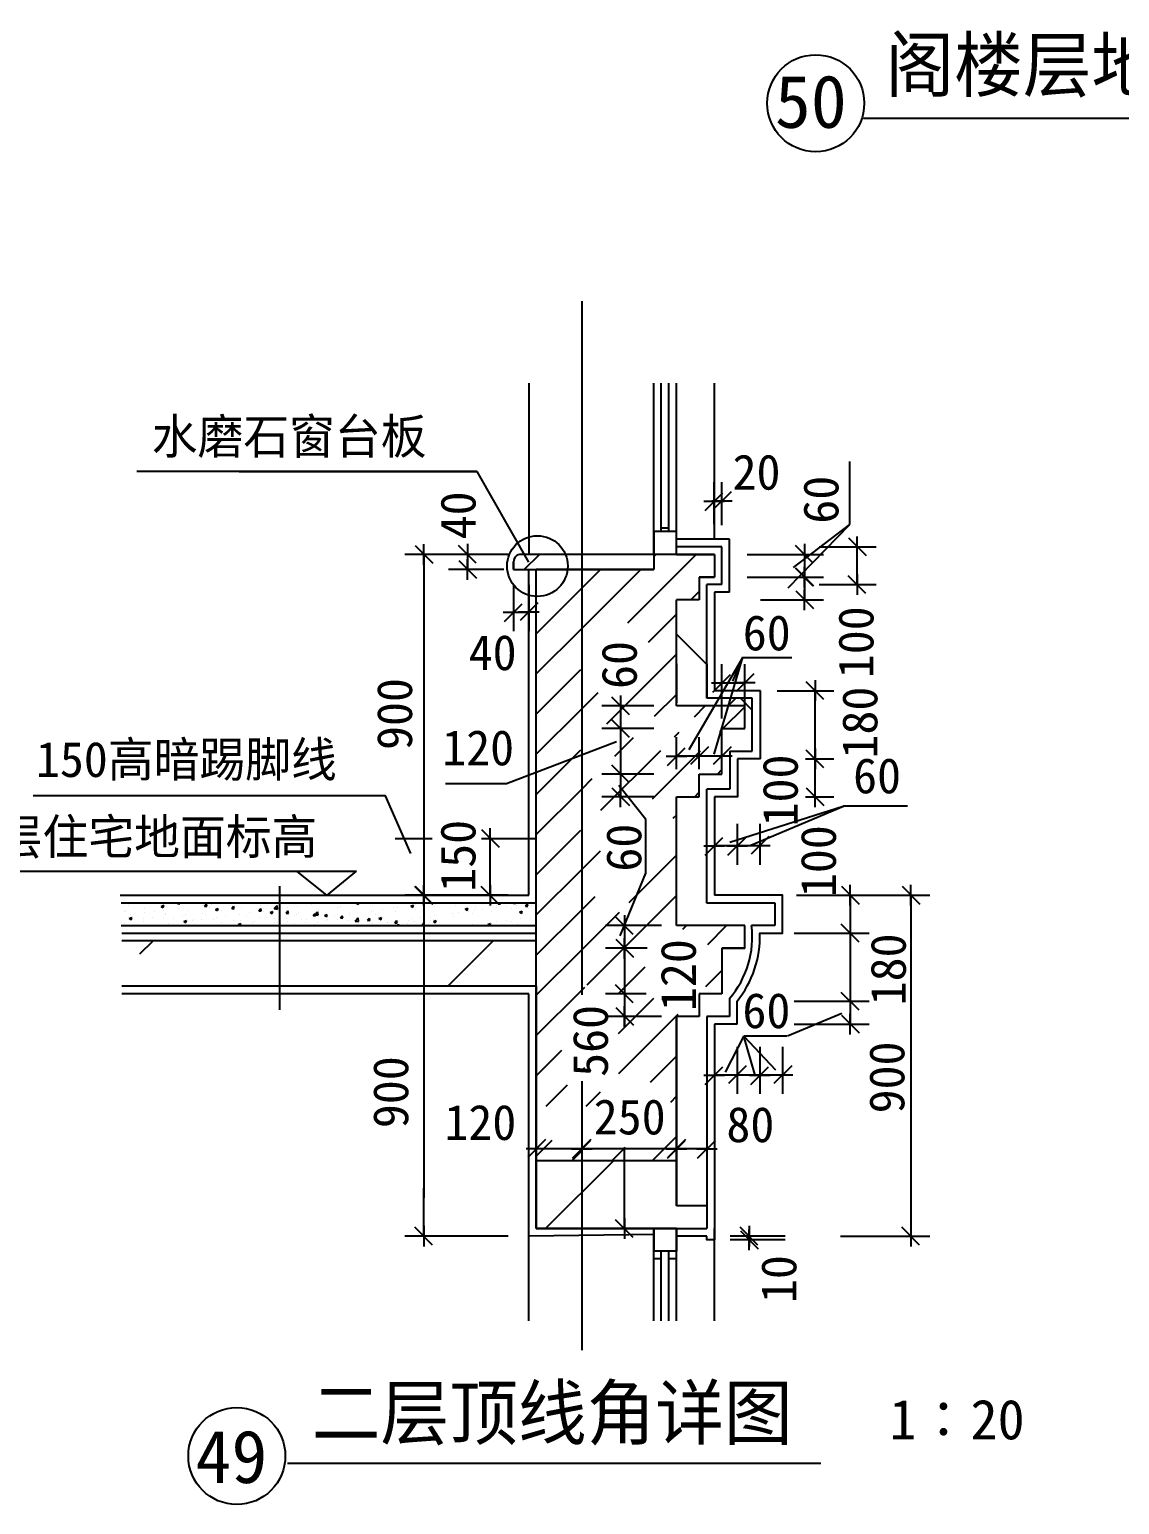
# Model space of a CAD drawing. Header units: metres. Extents: x 291 to 9595, y 493 to 10736.
# Drawn here: x 3519 to 6396, y 560 to 4455 of the extents above; entities that cross this region are included whole.
import ezdxf

# ---------------------------------------------------------------- set-up
doc = ezdxf.new("R2010")
doc.units = ezdxf.units.M
for name, color, linetype in [('A-AXI', 3, 'Continuous'), ('PUB_DIM', 3, 'Continuous'), ('PUB_TEXT', 7, 'Continuous'), ('S_DOTE', 7, 'Continuous'), ('WQ', 7, 'Continuous')]:
    doc.layers.add(name, color=color, linetype=linetype)
pattern_1 = [(45, (0, 0), (-449.01, 449.01), [])]

# ---------------------------------------------------------------- blocks, each defined once
blk = doc.blocks.new('_DIMX')
blk.add_line((-137.07, -0.03), (135.36, -0.03))
blk.add_lwpolyline([(-120.56, -122.9), (113.73, 110.61)])

msp = doc.modelspace()

# ---------------------------------------------------------------- hatches: boundary and pattern name
h = msp.add_hatch()
h.set_pattern_fill('ANSI38', scale=300)
h.paths.add_polyline_path([(5306.49, 1848.74), (5366.49, 1848.74), (5366.49, 1895.98, 0.21), (5424.49, 2091.46), (5424.49, 2088.74), (5486.49, 2088.74), (5486.49, 2148.74), (5306.49, 2148.74), (5306.49, 2448.74), (5367.49, 2448.74), (5367.49, 2548.73), (5426.49, 2548.73), (5426.49, 2688.74), (5306.49, 2688.74), (5306.49, 2988.74), (5346.49, 2988.74), (5346.49, 3088.74), (5226.49, 3088.74), (5226.49, 3068.74), (5326.49, 3068.74), (5326.49, 3008.74), (5286.49, 3008.74), (5286.49, 2948.74), (5226.49, 2948.74), (5226.49, 2668.73), (5406.49, 2668.73), (5406.49, 2608.73), (5346.49, 2608.73), (5346.49, 2488.74), (5286.49, 2488.74), (5286.49, 2428.74), (5226.49, 2428.74), (5226.49, 2088.74), (5406.49, 2088.74), (5406.49, 2028.74), (5346.49, 2028.74), (5346.49, 1908.74), (5286.49, 1908.74), (5286.49, 1848.74), (5226.49, 1848.74), (5226.49, 1348.74), (5306.49, 1348.74)])
h = msp.add_hatch()
h.set_pattern_fill('AN33C', scale=100)
h.set_pattern_definition([(45, (0, 0), (-224.506, 224.506), [])])
h.paths.add_polyline_path([(4976.54, 3068.74), (5166.49, 3068.74), (5166.49, 3028.74), (4976.54, 3028.74)])
h.paths.add_polyline_path([(4911.24, 3057.8, 0.03), (4910.49, 3068.74), (4976.54, 3068.74), (4976.54, 3028.74), (4905.78, 3028.74, 0.09)])
h.paths.add_polyline_path([(4796.49, 3048.74, -0.2), (4802.35, 3062.88, -0.2), (4816.49, 3068.74), (4816.49, 3068.74), (4910.49, 3068.74, -0.03), (4911.24, 3057.8, -0.09), (4905.78, 3028.74), (4796.49, 3028.74)])
h = msp.add_hatch()
h.set_pattern_fill('AN33C', scale=200)
h.set_pattern_definition(pattern_1)
h.paths.add_polyline_path([(4150.77, 2048.74), (3810.2, 2048.74), (3810.2, 1928.74), (4150.77, 1928.74)])
h.paths.add_polyline_path([(4856.49, 2048.74), (4179.23, 2048.74), (4179.23, 1928.74), (4856.49, 1928.74)])
h.paths.add_polyline_path([(4179.23, 2048.74), (4150.77, 2048.74), (4150.77, 1928.74), (4179.23, 1928.74)])
h = msp.add_hatch()
h.set_pattern_fill('ANSI31', scale=1000)
h.paths.add_polyline_path([(4856.49, 2048.74), (4179.23, 2048.74), (4179.23, 1928.74), (4856.49, 1928.74)])
h.paths.add_polyline_path([(4179.23, 2048.74), (4150.77, 2048.74), (4150.77, 1928.74), (4179.23, 1928.74)])
h.paths.add_polyline_path([(4150.77, 2048.74), (3810.2, 2048.74), (3810.2, 1928.74), (4150.77, 1928.74)])
h = msp.add_hatch()
h.set_pattern_fill('ANSI31', scale=1000)
h.paths.add_polyline_path([(4976.55, 1468.74), (4976.55, 1288.74), (5306.49, 1288.74), (5306.49, 1348.74), (5226.49, 1348.74), (5226.49, 1468.74)])
h.paths.add_polyline_path([(4976.55, 1468.74), (4856.49, 1468.74), (4856.49, 1288.74), (4976.55, 1288.74)])
h = msp.add_hatch()
h.set_pattern_fill('AN33C', scale=200)
h.set_pattern_definition(pattern_1)
h.paths.add_polyline_path([(4976.55, 1468.74), (4976.55, 1288.74), (5306.49, 1288.74), (5306.49, 1348.74), (5226.49, 1348.74), (5226.49, 1468.74)])
h.paths.add_polyline_path([(4976.55, 1468.74), (4856.49, 1468.74), (4856.49, 1288.74), (4976.55, 1288.74)])

# ---------------------------------------------------------------- linework, layer by layer
for p, q in [((5720.22, 4220.07), (8591, 4220.07)), ((5166.49, 3128.74), (5166.49, 3520.84)), ((5186.49, 3128.74), (5186.49, 3520.84)), ((5206.49, 3128.74), (5206.49, 3520.84)), ((5226.49, 3128.74), (5226.49, 3520.84)), ((5326.49, 3108.74), (5326.49, 3520.84)), ((5683.65, 3147.31), (5683.65, 3313.97)), ((4699.95, 3287.87), (3801.63, 3287.87)), ((4071.98, 3287.87), (4699.95, 3287.87)), ((4836.49, 3048.25), (4699.95, 3287.87)), ((5166.49, 3068.74), (5166.49, 3128.74)), ((5166.49, 3068.74), (5166.49, 3128.74)), ((5226.49, 3128.74), (5166.49, 3128.74)), ((5226.49, 3128.74), (5166.49, 3128.74)), ((5226.49, 3128.74), (5166.49, 3128.74)), ((5166.49, 3128.74), (5166.49, 3068.74)), ((5186.49, 3138.74), (5206.49, 3138.74)), ((5226.49, 3068.74), (5226.49, 3128.74)), ((5226.49, 3068.74), (5226.49, 3128.74)), ((5226.49, 3068.74), (5226.49, 3128.74)), ((5521.53, 2980.66), (5684, 3147.74)), ((5535.56, 3033.62), (5683.65, 3147.31)), ((5366.49, 3108.74), (5226.49, 3108.74)), ((5346.49, 3088.74), (5226.49, 3088.74)), ((5346.49, 2988.74), (5346.49, 3088.74)), ((5366.49, 2968.74), (5366.49, 3108.74)), ((4796.49, 3048.74), (4796.49, 3028.74)), ((5326.49, 3068.74), (4816.49, 3068.74)), ((5097.7, 2888.14), (5278.29, 3068.74)), ((5166.49, 3068.74), (5166.49, 3028.74)), ((5166.49, 3063), (5172.22, 3068.74)), ((5226.49, 3068.74), (5326.49, 3068.74)), ((5326.49, 3068.74), (5326.49, 3008.74)), ((4796.49, 3028.74), (4856.49, 3028.74)), ((4836.49, 2168.7), (4836.49, 3028.74)), ((4836.49, 2168.7), (4836.49, 3008.74)), ((4856.49, 1928.74), (4856.49, 3028.74)), ((5166.49, 3028.74), (4856.49, 3028.74)), ((4976.55, 2979.13), (5026.16, 3028.74)), ((4976.55, 2873.06), (5132.22, 3028.74)), ((5326.49, 3008.74), (5286.49, 3008.74)), ((5286.49, 3008.74), (5286.49, 2948.74)), ((5286.49, 3008.74), (5326.49, 3008.74)), ((5299.35, 3010.07), (5299.35, 3010.07)), ((5324.36, 3008.74), (5326.49, 3010.87)), ((4856.49, 2859.07), (4976.55, 2979.13)), ((5264.36, 2948.74), (5286.49, 2970.87)), ((5306.49, 2688.74), (5306.49, 2988.74)), ((5346.49, 2988.74), (5306.49, 2988.74)), ((5306.49, 2963.46), (5306.49, 2963.46)), ((5366.49, 2968.74), (5326.49, 2968.74)), ((5226.49, 2668.73), (5226.49, 2948.74)), ((5286.49, 2948.74), (5226.49, 2948.74)), ((5152.46, 2836.84), (5226.49, 2910.87)), ((4856.49, 2753), (4976.55, 2873.06)), ((5042.56, 2620.88), (5226.49, 2804.8)), ((5226.49, 2780.02), (5226.49, 2676.58)), ((5260.16, 2553.16), (5401.47, 2796.49)), ((5306.49, 2780.02), (5306.49, 2688.74)), ((5326.11, 2541.3), (5401.89, 2797.11)), ((5401.89, 2797.11), (5374.79, 2734.23)), ((5401.47, 2796.49), (5530.76, 2796.49)), ((4856.49, 2646.93), (4974.11, 2764.56)), ((4976.55, 2660.93), (5019.75, 2704.13)), ((5168.9, 2641.15), (5226.49, 2698.74)), ((5426.49, 2688.74), (5306.49, 2688.74)), ((5447.92, 2708.74), (5326.49, 2708.74)), ((5426.49, 2548.73), (5426.49, 2688.74)), ((5447.92, 2528.74), (5447.92, 2708.74)), ((4856.49, 2540.87), (4976.55, 2660.93)), ((5406.49, 2668.73), (5226.49, 2668.73)), ((5273.66, 2639.84), (5302.55, 2668.73)), ((5348.62, 2608.73), (5406.49, 2666.6)), ((5406.49, 2608.73), (5406.49, 2668.73)), ((5068.16, 2573.76), (4777.94, 2463.22)), ((5064.11, 2536.36), (5113.18, 2585.43)), ((5220.9, 2587.08), (5233.2, 2599.38)), ((5340.91, 2601.03), (5346.49, 2606.6)), ((5346.49, 2488.74), (5346.49, 2608.73)), ((5346.49, 2608.73), (5406.49, 2608.73)), ((4856.49, 2434.8), (4974.11, 2552.43)), ((5027.15, 2393.33), (5184.97, 2551.15)), ((5163.24, 2423.36), (5289.73, 2549.84)), ((5280.79, 2550.07), (5280.79, 2550.07)), ((5367.49, 2548.73), (5367.49, 2448.74)), ((5367.49, 2548.73), (5426.49, 2548.73)), ((5287.92, 2523.46), (5287.92, 2523.46)), ((5334.69, 2488.74), (5346.49, 2500.54)), ((5447.92, 2528.74), (5387.49, 2528.74)), ((4777.94, 2463.22), (4616.51, 2463.22)), ((4976.55, 2448.8), (5004.34, 2476.59)), ((5146.02, 2368.55), (5074.28, 2458.15)), ((5286.49, 2488.74), (5346.49, 2488.74)), ((5286.49, 2428.74), (5286.49, 2488.74)), ((4856.49, 2328.74), (4976.55, 2448.8)), ((5226.49, 2088.74), (5226.49, 2428.74)), ((5226.49, 2428.74), (5286.49, 2428.74)), ((5274.69, 2428.74), (5286.49, 2440.54)), ((5306.49, 2148.25), (5306.49, 2448.74)), ((5367.49, 2448.74), (5306.49, 2448.74)), ((5218.07, 2372.12), (5226.49, 2380.54)), ((5367.73, 2308.59), (5666.13, 2403.71)), ((5422.83, 2301.32), (5667.17, 2403.71)), ((5666.13, 2404.87), (5836.64, 2404.87)), ((4856.49, 2222.67), (4974.11, 2340.29)), ((5146.02, 2227.18), (5146.02, 2368.55)), ((4976.55, 2236.66), (5025.5, 2285.62)), ((5101.63, 2149.61), (5226.49, 2274.47)), ((3301.65, 2232.1), (4381.67, 2232.1)), ((4223.75, 2231.98), (4303.87, 2168.13)), ((4303.87, 2168.13), (4381.64, 2232.11)), ((4856.49, 2116.6), (4976.55, 2236.66)), ((5078.26, 2061.92), (5146.02, 2227.18)), ((4179.23, 1865.89), (4179.23, 2192.33)), ((3760.8, 2148.74), (4856.49, 2148.74)), ((3781.07, 2142.36), (3781.07, 2142.36)), ((3866.17, 2139.44), (3873.17, 2142.13)), ((3871.16, 2136.06), (3873.18, 2142.1)), ((3909.2, 2146.52), (3911.06, 2148.74)), ((3909.2, 2146.52), (3915.18, 2146)), ((3915.19, 2145.98), (3914.68, 2148.74)), ((3924.78, 2148.27), (3924.78, 2148.27)), ((3980.93, 2140.25), (3985.75, 2145.99)), ((3986.91, 2139.7), (3985.76, 2145.97)), ((3999.43, 2144.83), (3999.43, 2144.83)), ((4052.54, 2147.41), (4052.54, 2147.41)), ((4127.87, 2142.32), (4127.87, 2142.32)), ((4263.12, 2143.57), (4263.12, 2143.57)), ((4381.33, 2147.66), (4384.12, 2148.74)), ((4381.33, 2147.66), (4386.31, 2144.31)), ((4383.73, 2144.51), (4383.73, 2144.51)), ((4386.32, 2144.29), (4387.81, 2148.74)), ((4398.32, 2147.8), (4398.32, 2147.8)), ((4483.41, 2147.66), (4483.41, 2147.66)), ((4525.05, 2139.66), (4532.05, 2142.34)), ((4530.03, 2136.28), (4532.06, 2142.32)), ((4536.79, 2145.4), (4536.79, 2145.4)), ((4538.92, 2145.87), (4538.92, 2145.87)), ((4552.09, 2145.63), (4552.09, 2145.63)), ((4590.17, 2143.15), (4590.17, 2143.15)), ((4638.76, 2146.06), (4638.76, 2146.06)), ((4756.04, 2146.44), (4757.97, 2148.74)), ((4756.04, 2146.44), (4762.02, 2145.92)), ((4762.03, 2145.89), (4761.5, 2148.74)), ((4791.82, 2148.31), (4792.23, 2148.74)), ((4791.82, 2148.31), (4800.71, 2146.93)), ((4800.72, 2146.91), (4800.51, 2148.74)), ((4802.94, 2142.68), (4802.94, 2142.68)), ((4827.77, 2140.16), (4832.59, 2145.91)), ((4833.75, 2139.62), (4832.6, 2145.88)), ((4840.82, 2147.67), (4840.82, 2147.67)), ((4976.55, 2130.6), (5011.63, 2165.68)), ((4990.67, 1932.59), (5226.49, 2168.41)), ((5306.49, 2148.74), (5486.49, 2148.74)), ((5486.49, 2148.74), (5486.49, 2088.74)), ((3769.97, 2125.88), (3769.97, 2125.88)), ((3770.99, 2127.33), (3770.99, 2127.33)), ((3782.15, 2107.18), (3789.15, 2109.87)), ((3782.15, 2107.18), (3787.12, 2103.83)), ((3785.18, 2116.62), (3785.18, 2116.62)), ((3787.13, 2103.81), (3789.16, 2109.85)), ((3791.05, 2112.45), (3791.05, 2112.45)), ((3819.26, 2107.36), (3819.26, 2107.36)), ((3821.5, 2133.73), (3821.5, 2133.73)), ((3823.35, 2123.63), (3823.35, 2123.63)), ((3844.43, 2110.19), (3844.43, 2110.19)), ((3848.33, 2124.94), (3848.33, 2124.94)), ((3866.17, 2139.44), (3871.15, 2136.08)), ((3872.22, 2107.94), (3872.22, 2107.94)), ((3873.37, 2128.23), (3873.37, 2128.23)), ((3873.44, 2141.23), (3873.44, 2141.23)), ((3876.73, 2121.37), (3876.73, 2121.37)), ((3877.58, 2117.38), (3877.58, 2117.38)), ((3897.82, 2107.94), (3897.82, 2107.94)), ((3911.24, 2133.22), (3911.24, 2133.22)), ((3923.57, 2114.98), (3923.57, 2114.98)), ((3930.11, 2119.12), (3930.11, 2119.12)), ((3935.9, 2127.39), (3935.9, 2127.39)), ((3951.2, 2105.68), (3951.2, 2105.68)), ((3973.12, 2105.39), (3973.12, 2105.39)), ((3974.08, 2121.38), (3974.08, 2121.38)), ((3974.4, 2141.53), (3974.4, 2141.53)), ((3980.93, 2140.25), (3986.91, 2139.72)), ((3983.5, 2116.86), (3983.5, 2116.86)), ((3994.22, 2137.4), (3994.22, 2137.4)), ((4004.58, 2103.43), (4004.58, 2103.43)), ((4009.89, 2131.43), (4016.89, 2134.12)), ((4009.89, 2131.43), (4014.86, 2128.07)), ((4011, 2110.37), (4011, 2110.37)), ((4014.87, 2128.05), (4016.9, 2134.09)), ((4026.02, 2128.88), (4026.02, 2128.88)), ((4036.88, 2114.6), (4036.88, 2114.6)), ((4052.66, 2133.97), (4057.48, 2139.72)), ((4052.66, 2133.97), (4058.63, 2133.45)), ((4058.64, 2133.43), (4057.48, 2139.69)), ((4074.15, 2118.69), (4074.15, 2118.69)), ((4077.36, 2135.92), (4077.36, 2135.92)), ((4090.26, 2112.35), (4090.26, 2112.35)), ((4099.18, 2121.98), (4099.18, 2121.98)), ((4124.38, 2127.7), (4129.2, 2133.44)), ((4124.38, 2127.7), (4130.36, 2127.17)), ((4126.66, 2109.03), (4126.66, 2109.03)), ((4130.37, 2127.15), (4129.21, 2133.42)), ((4137.06, 2126.97), (4137.06, 2126.97)), ((4143.64, 2110.09), (4143.64, 2110.09)), ((4153.6, 2123.42), (4160.6, 2126.11)), ((4153.6, 2123.42), (4158.57, 2120.07)), ((4158.58, 2120.04), (4160.61, 2126.08)), ((4164.73, 2133.66), (4172.52, 2141.78)), ((4164.73, 2133.66), (4173.63, 2132.28)), ((4165.04, 2107.76), (4165.04, 2107.76)), ((4173.64, 2132.26), (4172.53, 2141.76)), ((4178.59, 2116.53), (4178.59, 2116.53)), ((4196.11, 2121.42), (4200.93, 2127.17)), ((4196.11, 2121.42), (4202.08, 2120.9)), ((4197.03, 2107.84), (4197.03, 2107.84)), ((4200.21, 2135.28), (4200.21, 2135.28)), ((4202.09, 2120.87), (4200.94, 2127.14)), ((4223.36, 2117.77), (4223.36, 2117.77)), ((4225.25, 2138.58), (4225.25, 2138.58)), ((4229.94, 2123.57), (4229.94, 2123.57)), ((4236.81, 2104.12), (4236.81, 2104.12)), ((4250.41, 2105.58), (4250.41, 2105.58)), ((4267.83, 2115.15), (4272.65, 2120.89)), ((4267.83, 2115.15), (4273.81, 2114.62)), ((4271.46, 2117.11), (4279.25, 2125.23)), ((4271.46, 2117.11), (4280.35, 2115.73)), ((4273.82, 2114.6), (4272.66, 2120.87)), ((4280.36, 2115.71), (4279.26, 2125.21)), ((4280.45, 2129.97), (4280.45, 2129.97)), ((4281.68, 2127.78), (4281.68, 2127.78)), ((4297.31, 2115.41), (4304.31, 2118.1)), ((4297.31, 2115.41), (4302.29, 2112.06)), ((4299.97, 2112.44), (4299.97, 2112.44)), ((4302.29, 2112.03), (4304.32, 2118.08)), ((4303.79, 2103.33), (4303.79, 2103.33)), ((4305.64, 2105.83), (4305.64, 2105.83)), ((4325, 2115.74), (4325, 2115.74)), ((4331.17, 2104.18), (4331.17, 2104.18)), ((4332.39, 2137.47), (4332.39, 2137.47)), ((4339.56, 2108.87), (4344.38, 2114.62)), ((4339.56, 2108.87), (4345.54, 2108.35)), ((4340, 2137.79), (4340, 2137.79)), ((4345.55, 2108.32), (4344.39, 2114.59)), ((4362.88, 2120.72), (4362.88, 2120.72)), ((4363.96, 2115.84), (4363.96, 2115.84)), ((4378.18, 2100.56), (4385.97, 2108.67)), ((4382.52, 2111.22), (4382.52, 2111.22)), ((4387.08, 2099.16), (4385.98, 2108.65)), ((4411.29, 2102.6), (4416.11, 2108.34)), ((4417.27, 2102.05), (4416.11, 2108.32)), ((4422.28, 2125.85), (4422.28, 2125.85)), ((4426.03, 2129.04), (4426.03, 2129.04)), ((4433.03, 2117.63), (4433.03, 2117.63)), ((4441.02, 2107.4), (4448.03, 2110.09)), ((4441.02, 2107.4), (4446, 2104.05)), ((4446.01, 2104.02), (4448.03, 2110.07)), ((4451.06, 2132.33), (4451.06, 2132.33)), ((4480.6, 2135.86), (4480.6, 2135.86)), ((4484.96, 2125.12), (4484.96, 2125.12)), ((4488.94, 2137.32), (4488.94, 2137.32)), ((4525.05, 2139.66), (4530.02, 2136.3)), ((4525.79, 2106.19), (4525.79, 2106.19)), ((4536.31, 2132.16), (4536.31, 2132.16)), ((4550.82, 2109.49), (4550.82, 2109.49)), ((4577.11, 2110.87), (4577.11, 2110.87)), ((4585.6, 2105.28), (4585.6, 2105.28)), ((4586.82, 2138.57), (4586.82, 2138.57)), ((4588.69, 2114.47), (4588.69, 2114.47)), ((4635.43, 2120.88), (4635.43, 2120.88)), ((4637.54, 2112.77), (4637.54, 2112.77)), ((4643.56, 2140.89), (4643.56, 2140.89)), ((4651.85, 2122.79), (4651.85, 2122.79)), ((4668.76, 2131.65), (4675.76, 2134.33)), ((4668.76, 2131.65), (4673.73, 2128.29)), ((4673.74, 2128.27), (4675.77, 2134.31)), ((4676.88, 2126.08), (4676.88, 2126.08)), ((4688.89, 2119.82), (4688.89, 2119.82)), ((4693.74, 2130.89), (4693.74, 2130.89)), ((4696.94, 2138.64), (4696.94, 2138.64)), ((4714.76, 2131.07), (4714.76, 2131.07)), ((4739.4, 2126.22), (4739.4, 2126.22)), ((4750.32, 2136.38), (4750.32, 2136.38)), ((4752.06, 2140.9), (4752.06, 2140.9)), ((4776.64, 2103.24), (4776.64, 2103.24)), ((4777.91, 2139.38), (4777.91, 2139.38)), ((4791.33, 2133.71), (4791.33, 2133.71)), ((4803.7, 2134.13), (4803.7, 2134.13)), ((4812.47, 2123.64), (4819.47, 2126.33)), ((4812.47, 2123.64), (4817.45, 2120.28)), ((4814.51, 2108.22), (4814.51, 2108.22)), ((4817.46, 2120.26), (4819.48, 2126.3)), ((4827.77, 2140.16), (4833.74, 2139.64)), ((4841.46, 2107.47), (4841.46, 2107.47)), ((4842.68, 2140.76), (4842.68, 2140.76)), ((4856.49, 2010.54), (4976.55, 2130.6)), ((4976.55, 2024.53), (5076.15, 2124.13)), ((3760.8, 2088.74), (4856.49, 2088.74)), ((3760.94, 2097.35), (3760.94, 2097.35)), ((3769.78, 2094.04), (3769.78, 2094.04)), ((3783.72, 2088.74), (3784.45, 2089.6)), ((3784.61, 2088.74), (3784.46, 2089.58)), ((3820.29, 2100.44), (3820.29, 2100.44)), ((3847.06, 2088.79), (3847.06, 2088.79)), ((3884.93, 2093.78), (3884.93, 2093.78)), ((3925.86, 2099.18), (3932.87, 2101.86)), ((3925.86, 2099.18), (3930.84, 2095.82)), ((3930.85, 2095.8), (3932.87, 2101.84)), ((3948.09, 2102.09), (3948.09, 2102.09)), ((4024.8, 2095.59), (4024.8, 2095.59)), ((4057.96, 2101.17), (4057.96, 2101.17)), ((4069.58, 2091.17), (4076.58, 2093.85)), ((4069.58, 2091.17), (4073.18, 2088.74)), ((4074.88, 2088.74), (4076.59, 2093.83)), ((4076.15, 2102.63), (4076.15, 2102.63)), ((4106.72, 2097.75), (4106.72, 2097.75)), ((4111.35, 2098.92), (4111.35, 2098.92)), ((4164.73, 2096.66), (4164.73, 2096.66)), ((4173.91, 2095.84), (4173.91, 2095.84)), ((4198.94, 2099.14), (4198.94, 2099.14)), ((4218.11, 2094.41), (4218.11, 2094.41)), ((4228.72, 2090.28), (4228.72, 2090.28)), ((4247.32, 2095.82), (4247.32, 2095.82)), ((4271.49, 2092.15), (4271.49, 2092.15)), ((4279.23, 2096.68), (4279.23, 2096.68)), ((4324.87, 2089.89), (4324.87, 2089.89)), ((4357.17, 2101.07), (4357.17, 2101.07)), ((4378.18, 2100.56), (4387.08, 2099.18)), ((4399.72, 2089.59), (4399.72, 2089.59)), ((4410.55, 2098.82), (4410.55, 2098.82)), ((4411.29, 2102.6), (4417.26, 2102.07)), ((4424.76, 2092.89), (4424.76, 2092.89)), ((4460.47, 2090.85), (4460.47, 2090.85)), ((4462.63, 2097.88), (4462.63, 2097.88)), ((4463.94, 2096.56), (4463.94, 2096.56)), ((4483.01, 2096.32), (4487.83, 2102.07)), ((4483.01, 2096.32), (4488.99, 2095.8)), ((4483.75, 2091.83), (4483.75, 2091.83)), ((4489, 2095.77), (4487.84, 2102.04)), ((4489.45, 2088.74), (4492.7, 2092.12)), ((4493.09, 2088.74), (4492.7, 2092.1)), ((4517.32, 2094.31), (4517.32, 2094.31)), ((4518.79, 2100.86), (4518.79, 2100.86)), ((4535.09, 2098.87), (4535.09, 2098.87)), ((4554.74, 2090.05), (4559.56, 2095.79)), ((4554.74, 2090.05), (4560.71, 2089.52)), ((4560.72, 2089.5), (4559.57, 2095.77)), ((4570.7, 2092.05), (4570.7, 2092.05)), ((4584.74, 2099.39), (4591.74, 2102.08)), ((4584.74, 2099.39), (4589.71, 2096.04)), ((4589.72, 2096.01), (4591.75, 2102.06)), ((4624.08, 2089.79), (4624.08, 2089.79)), ((4630.63, 2088.74), (4631.28, 2089.52)), ((4631.43, 2088.74), (4631.29, 2089.49)), ((4688.45, 2091.63), (4688.45, 2091.63)), ((4728.45, 2091.39), (4735.45, 2094.07)), ((4728.45, 2091.39), (4732.38, 2088.74)), ((4733.68, 2088.74), (4735.46, 2094.05)), ((4738.18, 2092.93), (4738.18, 2092.93)), ((4751.6, 2099.94), (4751.6, 2099.94)), ((4790.12, 2100.43), (4790.12, 2100.43)), ((4806.25, 2091.25), (4806.25, 2091.25)), ((5406.49, 2088.74), (5226.49, 2088.74)), ((5243.52, 2079.37), (5252.88, 2088.74)), ((5308.87, 2038.65), (5358.95, 2088.74)), ((5406.49, 2028.74), (5406.49, 2088.74)), ((5486.49, 2088.74), (5424.84, 2088.74)), ((4856.49, 2048.74), (3762.38, 2048.74)), ((5346.49, 2028.74), (5406.49, 2028.74)), ((5406.49, 2028.74), (5346.49, 2028.74)), ((5346.49, 2028.74), (5346.49, 1908.74)), ((5405.02, 2028.74), (5406.49, 2030.21)), ((4856.49, 1904.47), (4976.55, 2024.53)), ((5074.32, 1910.17), (5143.53, 1979.38)), ((5304.36, 1928.08), (5346.49, 1970.21)), ((4836.49, 1908.74), (3762.38, 1908.74)), ((4856.49, 1928.74), (3762.48, 1928.74)), ((4836.49, 1045.05), (4836.49, 1908.74)), ((4856.49, 1928.74), (4856.49, 1288.74)), ((4856.49, 1798.41), (4976.55, 1918.47)), ((4976.55, 1918.47), (4984.32, 1926.24)), ((5346.49, 1908.74), (5286.49, 1908.74)), ((5286.49, 1908.74), (5286.49, 1848.74)), ((5073.56, 1803.35), (5166.8, 1896.59)), ((5366.49, 1895.98), (5366.49, 1848.74)), ((5074.32, 1698.04), (5231.18, 1854.9)), ((5286.49, 1848.74), (5226.49, 1848.74)), ((5226.49, 1848.74), (5226.49, 1348.74)), ((5366.49, 1848.74), (5306.49, 1848.74)), ((5306.49, 1848.74), (5306.49, 1288.74)), ((5662.6, 1856.36), (5519.51, 1796.57)), ((5355.61, 1701.7), (5405.04, 1797.87)), ((5433.61, 1696.47), (5404.14, 1796.95)), ((5404.14, 1796.95), (5488.05, 1707.35)), ((5405.04, 1797.87), (5518.21, 1797.87)), ((4856.49, 1692.34), (4924.1, 1759.95)), ((4976.55, 1706.33), (4984.32, 1714.11)), ((5157.8, 1675.45), (5226.49, 1744.14)), ((4882.27, 1612.05), (4938.69, 1668.48)), ((4988.33, 1612.05), (5026.2, 1649.92)), ((5211.26, 1622.84), (5226.49, 1638.08)), ((4856.49, 1480.21), (4898.33, 1522.05)), ((5163.21, 1468.74), (5226.49, 1532.01)), ((4951.08, 1468.74), (4976.55, 1494.2)), ((5057.15, 1468.74), (5091.9, 1503.49)), ((4856.49, 1468.74), (5226.49, 1468.74)), ((5306.49, 1348.74), (5226.49, 1348.74)), ((4856.49, 1288.74), (5306.49, 1288.74)), ((5166.49, 1288.74), (5166.49, 1228.74)), ((5166.49, 1045.05), (5166.49, 1288.74)), ((5166.49, 1228.74), (5166.49, 1288.74)), ((5226.49, 1288.74), (5226.49, 1228.74)), ((5226.49, 1045.05), (5226.49, 1288.74)), ((5226.49, 1288.74), (5226.49, 1228.74)), ((5326.49, 1045.05), (5326.49, 1288.74)), ((5166.49, 1272.74), (4836.49, 1268.74)), ((5226.49, 1228.74), (5166.49, 1228.74)), ((5226.49, 1228.74), (5166.49, 1228.74)), ((5186.49, 1208.74), (5166.49, 1208.74)), ((5186.49, 1045.05), (5186.49, 1228.74)), ((5206.49, 1045.05), (5206.49, 1228.74)), ((5226.49, 1208.74), (5206.49, 1208.74))]:
    msp.add_line(p, q)
for points in [[(4836.49, 3520.84), (4836.49, 3068.74)], [(5326.49, 2968.74), (5326.49, 2708.74)], [(5387.49, 2528.74), (5387.49, 2428.74), (5326.49, 2428.74)], [(4525.27, 2279.29), (4458.37, 2431.49), (3527.89, 2431.49)], [(5326.49, 2428.74), (5326.49, 2168.74)], [(4483.7, 2318.74), (4581.6, 2318.74)], [(4711.88, 2318.74), (4858.07, 2318.74)], [(3757.71, 2168.7), (4836.49, 2168.7)], [(3761.94, 2068.74), (4856.49, 2068.74)], [(5424.49, 2089.14), (5424.49, 2088.45)], [(5226.49, 1848.74), (5226.49, 1348.74)], [(5326.49, 1828.74), (5326.49, 1268.74)], [(5386.49, 1828.74), (5326.49, 1828.74)], [(5226.49, 1288.74), (5226.49, 1268.74)], [(5306.49, 1268.74), (5226.49, 1268.74)], [(5306.49, 1268.74), (5226.49, 1268.74)], [(5326.49, 1268.74), (5326.49, 1258.74), (5306.49, 1258.74), (5306.49, 1268.74)], [(4199.86, 669.41), (5607.59, 669.41)]]:
    msp.add_lwpolyline(points)
msp.add_lwpolyline([(5386.49, 1828.74), (5386.49, 1888.74, 0.18), (5446.49, 2068.74), (5506.49, 2068.74), (5506.49, 2168.74), (5326.49, 2168.74)], format="xyb")
for centre, radius in [((5594.06, 4259.74), 128), ((4859.33, 3037.8), 80), ((4065.92, 688.14), 128)]:
    msp.add_circle(centre, radius)
for centre, radius, start, end in [((4816.49, 3048.74), 20, 90, 180), ((5177.37, 2058.44), 249.32, 319.34, 6.98)]:
    msp.add_arc(centre, radius, start, end)
at = {"layer": 'A-AXI'}
for p, q in [((5326.05, 3148.74), (5326.05, 3259.19)), ((5346.49, 3145.99), (5346.49, 3259.19)), ((5325.85, 3209.19), (5325.65, 3209.19)), ((5326.05, 3209.19), (5346.49, 3209.19)), ((5346.69, 3209.19), (5346.89, 3209.19)), ((5603.08, 3088.74), (5753.39, 3088.74)), ((5703.39, 2988.94), (5703.39, 3088.54)), ((5603.08, 2988.74), (5753.39, 2988.74)), ((5491.87, 2708.74), (5642.18, 2708.74)), ((5592.18, 2708.94), (5592.18, 2709.14)), ((5592.18, 2528.74), (5592.18, 2708.74)), ((5567.02, 2528.74), (5642.18, 2528.74)), ((5592.18, 2528.94), (5592.18, 2529.14)), ((5592.18, 2428.92), (5592.18, 2528.74)), ((5592.18, 2528.54), (5592.18, 2528.34)), ((5567.02, 2428.92), (5642.18, 2428.92)), ((5592.18, 2428.72), (5592.18, 2428.52)), ((5326.49, 2357.31), (5326.49, 2249.36)), ((5386.49, 2357.31), (5386.49, 2249.36)), ((5386.49, 2357.31), (5386.49, 2249.36)), ((5446.49, 2357.31), (5446.49, 2249.36)), ((5326.29, 2299.36), (5326.09, 2299.36)), ((5386.49, 2299.36), (5326.49, 2299.36)), ((5386.29, 2299.36), (5386.09, 2299.36)), ((5446.49, 2299.36), (5386.49, 2299.36)), ((5386.69, 2299.36), (5386.89, 2299.36)), ((5446.69, 2299.36), (5446.89, 2299.36)), ((4856.49, 1531.44), (4856.49, 1448.82)), ((4976.55, 1531.44), (4976.55, 1448.82)), ((4976.55, 1531.44), (4976.55, 1448.82)), ((5226.49, 1531.44), (5226.49, 1448.82)), ((4976.35, 1498.82), (4856.69, 1498.82)), ((5226.29, 1498.82), (4976.75, 1498.82))]:
    msp.add_line(p, q, dxfattribs=at)
at = {"layer": 'PUB_DIM'}
for p, q in [((4782.16, 3068.74), (4509.61, 3068.74)), ((4559.61, 3068.54), (4559.61, 2168.9)), ((4770.97, 3068.74), (4624.58, 3068.74)), ((4674.58, 3068.94), (4674.58, 3069.14)), ((4674.58, 3068.74), (4674.58, 3028.74)), ((5413.48, 3068.74), (5614.18, 3068.74)), ((5564.18, 3068.94), (5564.18, 3069.14)), ((5564.18, 3068.74), (5564.18, 3008.74)), ((4770.97, 3028.74), (4624.58, 3028.74)), ((4674.58, 3028.54), (4674.58, 3028.34)), ((5413.48, 3008.74), (5614.18, 3008.74)), ((5447.99, 3008.74), (5614.18, 3008.74)), ((5564.18, 3008.94), (5564.18, 3009.14)), ((5564.18, 3008.74), (5564.18, 2948.74)), ((5564.18, 3008.54), (5564.18, 3008.34)), ((4796.49, 2988.25), (4796.49, 2865.81)), ((4836.49, 2988.25), (4836.49, 2865.81)), ((5447.99, 2948.74), (5614.18, 2948.74)), ((5564.18, 2948.54), (5564.18, 2948.34)), ((4796.29, 2915.81), (4796.09, 2915.81)), ((4796.49, 2915.81), (4836.49, 2915.81)), ((4836.69, 2915.81), (4836.89, 2915.81)), ((5346.48, 2635.54), (5346.48, 2779.12)), ((5406.48, 2635.54), (5406.48, 2779.12)), ((5346.28, 2729.12), (5346.08, 2729.12)), ((5346.48, 2729.12), (5406.48, 2729.12)), ((5406.68, 2729.12), (5406.88, 2729.12)), ((5166.49, 2668.73), (5029.11, 2668.73)), ((5079.11, 2668.93), (5079.11, 2669.13)), ((5079.11, 2668.73), (5079.11, 2608.73)), ((5166.49, 2608.73), (5029.11, 2608.73)), ((5166.49, 2608.73), (5029.11, 2608.73)), ((5079.11, 2608.93), (5079.11, 2609.13)), ((5079.11, 2608.73), (5079.11, 2488.73)), ((5079.11, 2608.53), (5079.11, 2608.33)), ((5226.49, 2501.4), (5226.49, 2586.15)), ((5286.49, 2501.4), (5286.49, 2586.15)), ((5286.49, 2501.4), (5286.49, 2586.15)), ((5346.49, 2501.4), (5346.49, 2586.15)), ((5226.29, 2536.15), (5226.09, 2536.15)), ((5286.49, 2536.15), (5226.49, 2536.15)), ((5286.29, 2536.15), (5286.09, 2536.15)), ((5346.49, 2536.15), (5286.49, 2536.15)), ((5286.69, 2536.15), (5286.89, 2536.15)), ((5346.69, 2536.15), (5346.89, 2536.15)), ((5166.49, 2488.73), (5029.11, 2488.73)), ((5166.49, 2488.73), (5029.11, 2488.73)), ((5079.11, 2488.93), (5079.11, 2489.13)), ((5079.11, 2488.73), (5079.11, 2428.73)), ((5079.11, 2488.53), (5079.11, 2488.33)), ((5166.49, 2428.73), (5029.11, 2428.73)), ((5079.11, 2428.53), (5079.11, 2428.33)), ((4716.25, 2318.74), (4784.44, 2318.74)), ((4734.44, 2168.94), (4734.44, 2318.54)), ((4782.16, 2168.7), (4509.61, 2168.7)), ((4782.16, 2168.7), (4509.61, 2168.7)), ((4559.61, 2168.5), (4559.61, 1369.76)), ((4693, 2168.74), (4784.44, 2168.74)), ((5543.03, 2168.74), (5735.34, 2168.74)), ((5659.47, 2168.74), (5895.23, 2168.74)), ((5685.34, 2168.54), (5685.34, 2068.94)), ((5845.23, 2168.54), (5845.23, 1268.94)), ((5186.84, 2088.73), (5039.32, 2088.73)), ((5089.32, 2088.93), (5089.32, 2089.13)), ((5089.32, 2088.73), (5089.32, 2028.73)), ((5537.15, 2068.74), (5735.34, 2068.74)), ((5543.03, 2068.74), (5735.34, 2068.74)), ((5685.34, 2068.94), (5685.34, 2069.14)), ((5685.34, 2068.74), (5685.34, 1888.74)), ((5149.02, 2028.73), (5039.32, 2028.73)), ((5089.32, 2028.53), (5089.32, 2028.33)), ((5089.32, 2028.53), (5089.32, 1908.93)), ((5146.78, 1908.73), (5039.32, 1908.73)), ((5089.32, 1908.93), (5089.32, 1909.13)), ((5089.32, 1908.73), (5089.32, 1848.73)), ((5537.15, 1888.74), (5735.34, 1888.74)), ((5537.15, 1888.74), (5735.34, 1888.74)), ((5685.34, 1888.94), (5685.34, 1889.14)), ((5685.34, 1888.74), (5685.34, 1828.74)), ((5685.34, 1888.54), (5685.34, 1888.34)), ((5186.84, 1848.73), (5039.32, 1848.73)), ((5186.84, 1848.73), (5039.32, 1848.73)), ((5089.32, 1848.53), (5089.32, 1820.62)), ((5089.32, 1848.53), (5089.32, 1848.33)), ((5537.15, 1828.74), (5735.34, 1828.74)), ((5685.34, 1828.54), (5685.34, 1828.34)), ((5326.49, 1768.74), (5326.49, 1644)), ((5386.49, 1768.74), (5386.49, 1644)), ((5386.49, 1768.74), (5386.49, 1644)), ((5446.49, 1768.74), (5446.49, 1644)), ((5446.49, 1768.74), (5446.49, 1644)), ((5506.49, 1768.74), (5506.49, 1644)), ((5226.49, 1675.67), (5226.49, 1448.82)), ((5306.49, 1675.67), (5306.49, 1448.82)), ((5326.29, 1694), (5326.09, 1694)), ((5386.49, 1694), (5326.49, 1694)), ((5386.29, 1694), (5386.09, 1694)), ((5446.49, 1694), (5386.49, 1694)), ((5386.69, 1694), (5386.89, 1694)), ((5446.29, 1694), (5446.09, 1694)), ((5506.49, 1694), (5446.49, 1694)), ((5446.69, 1694), (5446.89, 1694)), ((5506.69, 1694), (5506.89, 1694)), ((5089.32, 1288.93), (5089.32, 1502.36)), ((5306.29, 1498.82), (5226.69, 1498.82)), ((4559.61, 1268.93), (4559.61, 1395.73)), ((5186.84, 1288.73), (5039.32, 1288.73)), ((4782.16, 1268.73), (4509.61, 1268.73)), ((5513.24, 1268.74), (5368.41, 1268.74)), ((5513.24, 1258.74), (5368.41, 1258.74)), ((5418.41, 1268.94), (5418.41, 1269.14)), ((5418.41, 1258.74), (5418.41, 1268.74)), ((5418.41, 1258.54), (5418.41, 1258.34)), ((5659.47, 1268.74), (5895.23, 1268.74))]:
    msp.add_line(p, q, dxfattribs=at)
at = {"layer": 'S_DOTE'}
for p, q in [((4976.55, 3737.3), (4976.55, 1905.67)), ((4976.55, 1677.9), (4976.55, 967.74))]:
    msp.add_line(p, q, dxfattribs=at)
at = {"layer": 'WQ'}
for p, q in [((4796.49, 3028.74), (4796.49, 3048.74)), ((4796.49, 3048.74), (4796.49, 3028.74)), ((5326.49, 3068.74), (4816.49, 3068.74)), ((4796.49, 3028.74), (5166.49, 3028.74)), ((4856.49, 1288.74), (4856.49, 1928.74)), ((5226.49, 1348.74), (5226.49, 1848.74)), ((5226.49, 1288.74), (4856.49, 1288.74)), ((5226.49, 1268.74), (5226.49, 1288.74))]:
    msp.add_line(p, q, dxfattribs=at)
for start, end in [(90, 180), (135, 180), (90, 135)]:
    msp.add_arc((4816.49, 3048.74), 20, start, end, dxfattribs=at)

# ---------------------------------------------------------------- block references
at = {"layer": 'A-AXI', "xscale": 0.2, "yscale": 0.2, "zscale": 0.2}
for p, rotation in [((5346.49, 3209.19), 180), ((5703.39, 3088.74), 90), ((5703.39, 2988.74), 270), ((5592.18, 2708.74), 270), ((5592.18, 2528.74), 270), ((5592.18, 2428.92), 90), ((5446.49, 2299.36), 180), ((4856.49, 1498.82), 180), ((4976.55, 1498.82), 180)]:
    msp.add_blockref('_DIMX', p, dxfattribs=dict(at, rotation=rotation))
for p in [(5326.05, 3209.19), (5326.49, 2299.36), (5386.49, 2299.36), (4976.55, 1498.82), (5226.49, 1498.82)]:
    msp.add_blockref('_DIMX', p, dxfattribs=at)
at = {"layer": 'PUB_DIM', "xscale": 0.2, "yscale": 0.2, "zscale": 0.2}
for p, rotation in [((4559.61, 3068.74), 90), ((4674.58, 3068.74), 270), ((5564.18, 3068.74), 270), ((4674.58, 3028.74), 90), ((5564.18, 3008.74), 270), ((5564.18, 3008.74), 90), ((5564.18, 2948.74), 90), ((4836.49, 2915.81), 180), ((5406.48, 2729.12), 180), ((5079.11, 2668.73), 270), ((5079.11, 2608.73), 270), ((5286.49, 2536.15), 180), ((5346.49, 2536.15), 180), ((5079.11, 2488.73), 270), ((5079.11, 2428.73), 90), ((4734.44, 2318.74), 90), ((4559.61, 2168.7), 270), ((4559.61, 2168.7), 90), ((4734.44, 2168.74), 270), ((5685.34, 2168.74), 90), ((5845.23, 2168.74), 90), ((5089.32, 2088.73), 270), ((5685.34, 2068.74), 270), ((5089.32, 2028.73), 90), ((5089.32, 2028.73), 90), ((5089.32, 1908.73), 270), ((5089.32, 1908.73), 270), ((5685.34, 1888.74), 270), ((5089.32, 1848.73), 90), ((5089.32, 1848.73), 90), ((5685.34, 1828.74), 90), ((5326.49, 1694), 360), ((5386.49, 1694), 180), ((5446.49, 1694), 360), ((5506.49, 1694), 180), ((5226.49, 1498.82), 180), ((4559.61, 1268.73), 270), ((5089.32, 1288.73), 270), ((5418.41, 1268.74), 270), ((5418.41, 1258.74), 90), ((5845.23, 1268.74), 270)]:
    msp.add_blockref('_DIMX', p, dxfattribs=dict(at, rotation=rotation))
for p in [(4796.49, 2915.81), (5346.48, 2729.12), (5226.49, 2536.15), (5306.49, 1498.82)]:
    msp.add_blockref('_DIMX', p, dxfattribs=at)

# ---------------------------------------------------------------- texts
for s, height, p in [('阁楼层地面处线角详图（有窗处）', 139.5, (5778.05, 4291.63)), ('50', 139.5, (5486.27, 4194.8)), ('20', 93, (5374.5, 3239.53)), ('60', 93, (5401.45, 2815.25)), ('40', 93, (4677.96, 2763.08)), ('150高暗踢脚线', 93, (3535.55, 2480.98)), ('120', 93, (4608.06, 2511.75)), ('60', 93, (5692.71, 2437.85)), ('三层住宅地面标高', 93, (3311.25, 2276.66)), ('120', 93, (4613.85, 1522.61)), ('250', 93, (5008.09, 1537.22)), ('80', 93, (5358.25, 1516.86)), ('二层顶线角详图', 139.5, (4263.75, 732.72)), ('1∶20', 105, (5788.41, 732.18)), ('49', 139.5, (3956.81, 616.89))]:
    msp.add_text(s, height=height).set_placement(p)
for s, rotation, p in [('60', 90, (5654.04, 3149.8)), ('40', 90, (4696.18, 3108.38)), ('100', 90, (5746.48, 2741.81)), ('60', 90, (5121.66, 2713.42)), ('900', 90, (4528.57, 2552.3)), ('180', 90, (5756.69, 2529.73)), ('100', 90, (5546.71, 2350.49)), ('150', 90, (4695.95, 2177.89)), ('60', 90, (5133.71, 2231.11)), ('100', 90, (5647.27, 2163.81)), ('120', 90, (5277.6, 1862.94)), ('180', 90, (5831.79, 1878.01)), ('60', 360, (5400.6, 1817.75)), ('560', 90, (5045.51, 1689.24)), ('900', 90, (5828.07, 1592.76)), ('900', 90, (4518.38, 1553.84)), ('10', 90, (5542.88, 1091.96))]:
    msp.add_text(s, height=93, rotation=rotation).set_placement(p)
at = {"layer": 'PUB_TEXT'}
msp.add_text('水磨石窗台板', height=93, dxfattribs=at).set_placement((3841.32, 3333.96))

doc.saveas('drawing.dxf')
